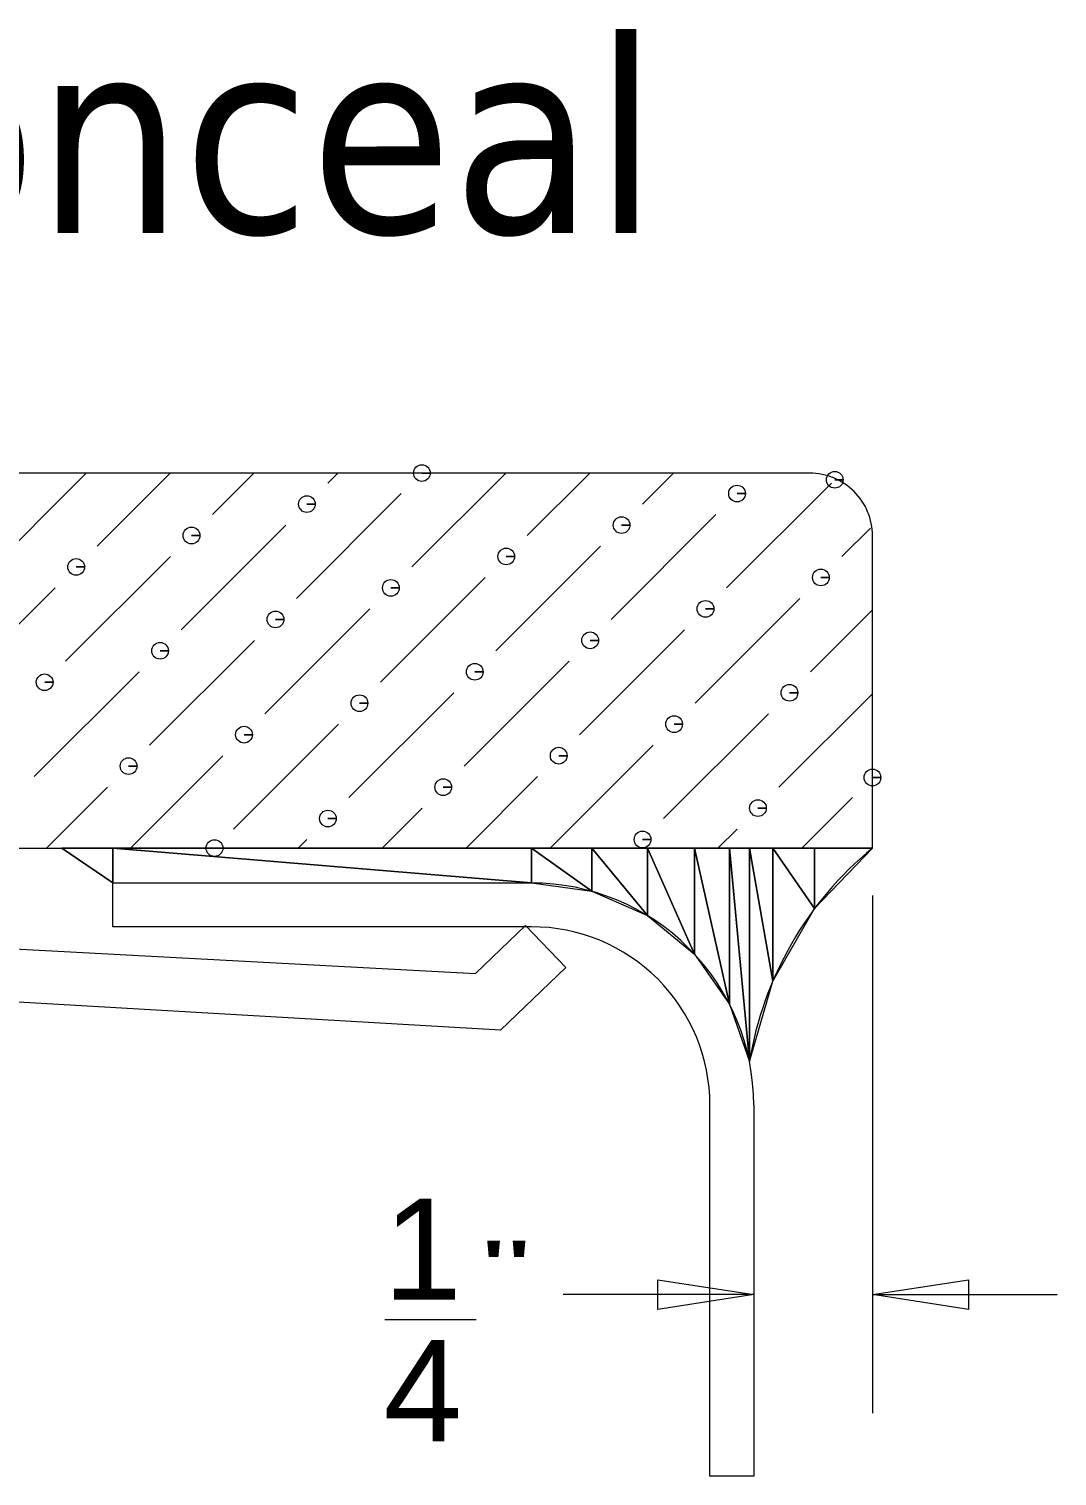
# Model space of a CAD drawing. Header units: millimetres. Extents: x 222 to 1745, y 294 to 1363.
# Drawn here: x 756.1 to 790.38, y 733.6 to 781.89 of the extents above; entities that cross this region are included whole.
import ezdxf

# ---------------------------------------------------------------- set-up
doc = ezdxf.new("R2010")
doc.units = ezdxf.units.MM
doc.layers.add('尺寸標注', color=1, linetype='Continuous', lineweight=30)
doc.styles.add('0', font='arial.ttf', dxfattribs={"height": 1})
doc.styles.get("Standard").update_dxf_attribs({"font": 'arial.ttf'})

msp = doc.modelspace()

# ---------------------------------------------------------------- linework, layer by layer
at = {"layer": '尺寸標注', "lineweight": 9}
for points, knots in [([(769.2, 767.068), (769.2, 767.068), (769.479, 767.068), (769.479, 767.068), (769.479, 767.068), (769.479, 767.222), (769.354, 767.348), (769.2, 767.348), (769.2, 767.348), (769.046, 767.348), (768.921, 767.222), (768.921, 767.068), (768.921, 767.068), (768.921, 766.915), (769.046, 766.79), (769.2, 766.79), (769.2, 766.79), (769.354, 766.79), (769.479, 766.915), (769.479, 767.068), (769.479, 767.068), (769.479, 767.068), (769.2, 767.068), (769.2, 767.068)], [0, 0, 0, 0, 0.142857, 0.142857, 0.142857, 0.142857, 0.285714, 0.285714, 0.285714, 0.285714, 0.428571, 0.428571, 0.428571, 0.428571, 0.571429, 0.571429, 0.571429, 0.571429, 0.714286, 0.714286, 0.714286, 0.714286, 1, 1, 1, 1]), ([(784.225, 764.978), (784.225, 765.532), (784.004, 766.063), (783.613, 766.453), (783.613, 766.453), (783.22, 766.846), (782.691, 767.067), (782.136, 767.067)], [0, 0, 0, 0, 0.333333, 0.333333, 0.333333, 0.333333, 1, 1, 1, 1]), ([(782.968, 766.845), (782.968, 766.845), (783.248, 766.845), (783.248, 766.845), (783.248, 766.845), (783.248, 766.999), (783.122, 767.124), (782.968, 767.124), (782.968, 767.124), (782.815, 767.124), (782.69, 766.999), (782.69, 766.845), (782.69, 766.845), (782.69, 766.692), (782.815, 766.566), (782.968, 766.566), (782.968, 766.566), (783.122, 766.566), (783.248, 766.692), (783.248, 766.845), (783.248, 766.845), (783.248, 766.845), (782.968, 766.845), (782.968, 766.845)], [0, 0, 0, 0, 0.142857, 0.142857, 0.142857, 0.142857, 0.285714, 0.285714, 0.285714, 0.285714, 0.428571, 0.428571, 0.428571, 0.428571, 0.571429, 0.571429, 0.571429, 0.571429, 0.714286, 0.714286, 0.714286, 0.714286, 1, 1, 1, 1]), ([(765.367, 766.035), (765.367, 766.035), (765.646, 766.035), (765.646, 766.035), (765.646, 766.035), (765.646, 766.188), (765.521, 766.314), (765.367, 766.314), (765.367, 766.314), (765.213, 766.314), (765.088, 766.188), (765.088, 766.035), (765.088, 766.035), (765.088, 765.88), (765.213, 765.755), (765.367, 765.755), (765.367, 765.755), (765.521, 765.755), (765.646, 765.88), (765.646, 766.035), (765.646, 766.035), (765.646, 766.035), (765.367, 766.035), (765.367, 766.035)], [0, 0, 0, 0, 0.142857, 0.142857, 0.142857, 0.142857, 0.285714, 0.285714, 0.285714, 0.285714, 0.428571, 0.428571, 0.428571, 0.428571, 0.571429, 0.571429, 0.571429, 0.571429, 0.714286, 0.714286, 0.714286, 0.714286, 1, 1, 1, 1]), ([(779.71, 766.385), (779.71, 766.385), (779.989, 766.385), (779.989, 766.385), (779.989, 766.385), (779.989, 766.539), (779.863, 766.664), (779.71, 766.664), (779.71, 766.664), (779.556, 766.664), (779.431, 766.539), (779.431, 766.385), (779.431, 766.385), (779.431, 766.231), (779.556, 766.106), (779.71, 766.106), (779.71, 766.106), (779.863, 766.106), (779.989, 766.231), (779.989, 766.385), (779.989, 766.385), (779.989, 766.385), (779.71, 766.385), (779.71, 766.385)], [0, 0, 0, 0, 0.142857, 0.142857, 0.142857, 0.142857, 0.285714, 0.285714, 0.285714, 0.285714, 0.428571, 0.428571, 0.428571, 0.428571, 0.571429, 0.571429, 0.571429, 0.571429, 0.714286, 0.714286, 0.714286, 0.714286, 1, 1, 1, 1]), ([(775.861, 765.333), (775.861, 765.333), (776.14, 765.333), (776.14, 765.333), (776.14, 765.333), (776.14, 765.487), (776.015, 765.613), (775.861, 765.613), (775.861, 765.613), (775.708, 765.613), (775.582, 765.487), (775.582, 765.333), (775.582, 765.333), (775.582, 765.18), (775.708, 765.054), (775.861, 765.054), (775.861, 765.054), (776.015, 765.054), (776.14, 765.18), (776.14, 765.333), (776.14, 765.333), (776.14, 765.333), (775.861, 765.333), (775.861, 765.333)], [0, 0, 0, 0, 0.142857, 0.142857, 0.142857, 0.142857, 0.285714, 0.285714, 0.285714, 0.285714, 0.428571, 0.428571, 0.428571, 0.428571, 0.571429, 0.571429, 0.571429, 0.571429, 0.714286, 0.714286, 0.714286, 0.714286, 1, 1, 1, 1]), ([(761.518, 764.986), (761.518, 764.986), (761.798, 764.986), (761.798, 764.986), (761.798, 764.986), (761.798, 765.139), (761.672, 765.264), (761.518, 765.264), (761.518, 765.264), (761.365, 765.264), (761.239, 765.139), (761.239, 764.986), (761.239, 764.986), (761.239, 764.831), (761.365, 764.706), (761.518, 764.706), (761.518, 764.706), (761.672, 764.706), (761.798, 764.831), (761.798, 764.986), (761.798, 764.986), (761.798, 764.986), (761.518, 764.986), (761.518, 764.986)], [0, 0, 0, 0, 0.142857, 0.142857, 0.142857, 0.142857, 0.285714, 0.285714, 0.285714, 0.285714, 0.428571, 0.428571, 0.428571, 0.428571, 0.571429, 0.571429, 0.571429, 0.571429, 0.714286, 0.714286, 0.714286, 0.714286, 1, 1, 1, 1]), ([(772.015, 764.287), (772.015, 764.287), (772.294, 764.287), (772.294, 764.287), (772.294, 764.287), (772.294, 764.441), (772.169, 764.566), (772.015, 764.566), (772.015, 764.566), (771.861, 764.566), (771.736, 764.441), (771.736, 764.287), (771.736, 764.287), (771.736, 764.133), (771.861, 764.008), (772.015, 764.008), (772.015, 764.008), (772.169, 764.008), (772.294, 764.133), (772.294, 764.287), (772.294, 764.287), (772.294, 764.287), (772.015, 764.287), (772.015, 764.287)], [0, 0, 0, 0, 0.142857, 0.142857, 0.142857, 0.142857, 0.285714, 0.285714, 0.285714, 0.285714, 0.428571, 0.428571, 0.428571, 0.428571, 0.571429, 0.571429, 0.571429, 0.571429, 0.714286, 0.714286, 0.714286, 0.714286, 1, 1, 1, 1]), ([(757.672, 763.936), (757.672, 763.936), (757.952, 763.936), (757.952, 763.936), (757.952, 763.936), (757.952, 764.09), (757.826, 764.215), (757.672, 764.215), (757.672, 764.215), (757.518, 764.215), (757.393, 764.09), (757.393, 763.936), (757.393, 763.936), (757.393, 763.782), (757.518, 763.657), (757.672, 763.657), (757.672, 763.657), (757.826, 763.657), (757.952, 763.782), (757.952, 763.936), (757.952, 763.936), (757.952, 763.936), (757.672, 763.936), (757.672, 763.936)], [0, 0, 0, 0, 0.142857, 0.142857, 0.142857, 0.142857, 0.285714, 0.285714, 0.285714, 0.285714, 0.428571, 0.428571, 0.428571, 0.428571, 0.571429, 0.571429, 0.571429, 0.571429, 0.714286, 0.714286, 0.714286, 0.714286, 1, 1, 1, 1]), ([(782.507, 763.585), (782.507, 763.585), (782.785, 763.585), (782.785, 763.585), (782.785, 763.585), (782.785, 763.739), (782.66, 763.865), (782.507, 763.865), (782.507, 763.865), (782.353, 763.865), (782.228, 763.739), (782.228, 763.585), (782.228, 763.585), (782.228, 763.432), (782.353, 763.307), (782.507, 763.307), (782.507, 763.307), (782.66, 763.307), (782.785, 763.432), (782.785, 763.585), (782.785, 763.585), (782.785, 763.585), (782.507, 763.585), (782.507, 763.585)], [0, 0, 0, 0, 0.142857, 0.142857, 0.142857, 0.142857, 0.285714, 0.285714, 0.285714, 0.285714, 0.428571, 0.428571, 0.428571, 0.428571, 0.571429, 0.571429, 0.571429, 0.571429, 0.714286, 0.714286, 0.714286, 0.714286, 1, 1, 1, 1]), ([(768.166, 763.238), (768.166, 763.238), (768.446, 763.238), (768.446, 763.238), (768.446, 763.238), (768.446, 763.392), (768.32, 763.517), (768.166, 763.517), (768.166, 763.517), (768.013, 763.517), (767.888, 763.392), (767.888, 763.238), (767.888, 763.238), (767.888, 763.084), (768.013, 762.959), (768.166, 762.959), (768.166, 762.959), (768.32, 762.959), (768.446, 763.084), (768.446, 763.238), (768.446, 763.238), (768.446, 763.238), (768.166, 763.238), (768.166, 763.238)], [0, 0, 0, 0, 0.142857, 0.142857, 0.142857, 0.142857, 0.285714, 0.285714, 0.285714, 0.285714, 0.428571, 0.428571, 0.428571, 0.428571, 0.571429, 0.571429, 0.571429, 0.571429, 0.714286, 0.714286, 0.714286, 0.714286, 1, 1, 1, 1]), ([(764.318, 762.186), (764.318, 762.186), (764.597, 762.186), (764.597, 762.186), (764.597, 762.186), (764.597, 762.34), (764.472, 762.465), (764.318, 762.465), (764.318, 762.465), (764.164, 762.465), (764.039, 762.34), (764.039, 762.186), (764.039, 762.186), (764.039, 762.032), (764.164, 761.907), (764.318, 761.907), (764.318, 761.907), (764.472, 761.907), (764.597, 762.032), (764.597, 762.186), (764.597, 762.186), (764.597, 762.186), (764.318, 762.186), (764.318, 762.186)], [0, 0, 0, 0, 0.142857, 0.142857, 0.142857, 0.142857, 0.285714, 0.285714, 0.285714, 0.285714, 0.428571, 0.428571, 0.428571, 0.428571, 0.571429, 0.571429, 0.571429, 0.571429, 0.714286, 0.714286, 0.714286, 0.714286, 1, 1, 1, 1]), ([(778.658, 762.536), (778.658, 762.536), (778.937, 762.536), (778.937, 762.536), (778.937, 762.536), (778.937, 762.69), (778.812, 762.816), (778.658, 762.816), (778.658, 762.816), (778.504, 762.816), (778.379, 762.69), (778.379, 762.536), (778.379, 762.536), (778.379, 762.383), (778.504, 762.258), (778.658, 762.258), (778.658, 762.258), (778.812, 762.258), (778.937, 762.383), (778.937, 762.536), (778.937, 762.536), (778.937, 762.536), (778.658, 762.536), (778.658, 762.536)], [0, 0, 0, 0, 0.142857, 0.142857, 0.142857, 0.142857, 0.285714, 0.285714, 0.285714, 0.285714, 0.428571, 0.428571, 0.428571, 0.428571, 0.571429, 0.571429, 0.571429, 0.571429, 0.714286, 0.714286, 0.714286, 0.714286, 1, 1, 1, 1]), ([(774.812, 761.487), (774.812, 761.487), (775.091, 761.487), (775.091, 761.487), (775.091, 761.487), (775.091, 761.641), (774.966, 761.767), (774.812, 761.767), (774.812, 761.767), (774.658, 761.767), (774.533, 761.641), (774.533, 761.487), (774.533, 761.487), (774.533, 761.333), (774.658, 761.208), (774.812, 761.208), (774.812, 761.208), (774.966, 761.208), (775.091, 761.333), (775.091, 761.487), (775.091, 761.487), (775.091, 761.487), (774.812, 761.487), (774.812, 761.487)], [0, 0, 0, 0, 0.142857, 0.142857, 0.142857, 0.142857, 0.285714, 0.285714, 0.285714, 0.285714, 0.428571, 0.428571, 0.428571, 0.428571, 0.571429, 0.571429, 0.571429, 0.571429, 0.714286, 0.714286, 0.714286, 0.714286, 1, 1, 1, 1]), ([(760.469, 761.14), (760.469, 761.14), (760.748, 761.14), (760.748, 761.14), (760.748, 761.14), (760.748, 761.293), (760.623, 761.418), (760.469, 761.418), (760.469, 761.418), (760.315, 761.418), (760.19, 761.293), (760.19, 761.14), (760.19, 761.14), (760.19, 760.985), (760.315, 760.86), (760.469, 760.86), (760.469, 760.86), (760.623, 760.86), (760.748, 760.985), (760.748, 761.14), (760.748, 761.14), (760.748, 761.14), (760.469, 761.14), (760.469, 761.14)], [0, 0, 0, 0, 0.142857, 0.142857, 0.142857, 0.142857, 0.285714, 0.285714, 0.285714, 0.285714, 0.428571, 0.428571, 0.428571, 0.428571, 0.571429, 0.571429, 0.571429, 0.571429, 0.714286, 0.714286, 0.714286, 0.714286, 1, 1, 1, 1]), ([(770.963, 760.438), (770.963, 760.438), (771.243, 760.438), (771.243, 760.438), (771.243, 760.438), (771.243, 760.592), (771.117, 760.717), (770.963, 760.717), (770.963, 760.717), (770.81, 760.717), (770.684, 760.592), (770.684, 760.438), (770.684, 760.438), (770.684, 760.284), (770.81, 760.159), (770.963, 760.159), (770.963, 760.159), (771.117, 760.159), (771.243, 760.284), (771.243, 760.438), (771.243, 760.438), (771.243, 760.438), (770.963, 760.438), (770.963, 760.438)], [0, 0, 0, 0, 0.142857, 0.142857, 0.142857, 0.142857, 0.285714, 0.285714, 0.285714, 0.285714, 0.428571, 0.428571, 0.428571, 0.428571, 0.571429, 0.571429, 0.571429, 0.571429, 0.714286, 0.714286, 0.714286, 0.714286, 1, 1, 1, 1]), ([(756.621, 760.088), (756.621, 760.088), (756.9, 760.088), (756.9, 760.088), (756.9, 760.088), (756.9, 760.241), (756.774, 760.367), (756.621, 760.367), (756.621, 760.367), (756.467, 760.367), (756.341, 760.241), (756.341, 760.088), (756.341, 760.088), (756.341, 759.934), (756.467, 759.809), (756.621, 759.809), (756.621, 759.809), (756.774, 759.809), (756.9, 759.934), (756.9, 760.088), (756.9, 760.088), (756.9, 760.088), (756.621, 760.088), (756.621, 760.088)], [0, 0, 0, 0, 0.142857, 0.142857, 0.142857, 0.142857, 0.285714, 0.285714, 0.285714, 0.285714, 0.428571, 0.428571, 0.428571, 0.428571, 0.571429, 0.571429, 0.571429, 0.571429, 0.714286, 0.714286, 0.714286, 0.714286, 1, 1, 1, 1]), ([(781.457, 759.737), (781.457, 759.737), (781.736, 759.737), (781.736, 759.737), (781.736, 759.737), (781.736, 759.891), (781.611, 760.016), (781.457, 760.016), (781.457, 760.016), (781.304, 760.016), (781.179, 759.891), (781.179, 759.737), (781.179, 759.737), (781.179, 759.583), (781.304, 759.458), (781.457, 759.458), (781.457, 759.458), (781.611, 759.458), (781.736, 759.583), (781.736, 759.737), (781.736, 759.737), (781.736, 759.737), (781.457, 759.737), (781.457, 759.737)], [0, 0, 0, 0, 0.142857, 0.142857, 0.142857, 0.142857, 0.285714, 0.285714, 0.285714, 0.285714, 0.428571, 0.428571, 0.428571, 0.428571, 0.571429, 0.571429, 0.571429, 0.571429, 0.714286, 0.714286, 0.714286, 0.714286, 1, 1, 1, 1]), ([(767.117, 759.389), (767.117, 759.389), (767.397, 759.389), (767.397, 759.389), (767.397, 759.389), (767.397, 759.543), (767.271, 759.668), (767.117, 759.668), (767.117, 759.668), (766.963, 759.668), (766.838, 759.543), (766.838, 759.389), (766.838, 759.389), (766.838, 759.235), (766.963, 759.11), (767.117, 759.11), (767.117, 759.11), (767.271, 759.11), (767.397, 759.235), (767.397, 759.389), (767.397, 759.389), (767.397, 759.389), (767.117, 759.389), (767.117, 759.389)], [0, 0, 0, 0, 0.142857, 0.142857, 0.142857, 0.142857, 0.285714, 0.285714, 0.285714, 0.285714, 0.428571, 0.428571, 0.428571, 0.428571, 0.571429, 0.571429, 0.571429, 0.571429, 0.714286, 0.714286, 0.714286, 0.714286, 1, 1, 1, 1]), ([(763.269, 758.34), (763.269, 758.34), (763.548, 758.34), (763.548, 758.34), (763.548, 758.34), (763.548, 758.494), (763.423, 758.619), (763.269, 758.619), (763.269, 758.619), (763.115, 758.619), (762.99, 758.494), (762.99, 758.34), (762.99, 758.34), (762.99, 758.186), (763.115, 758.061), (763.269, 758.061), (763.269, 758.061), (763.423, 758.061), (763.548, 758.186), (763.548, 758.34), (763.548, 758.34), (763.548, 758.34), (763.269, 758.34), (763.269, 758.34)], [0, 0, 0, 0, 0.142857, 0.142857, 0.142857, 0.142857, 0.285714, 0.285714, 0.285714, 0.285714, 0.428571, 0.428571, 0.428571, 0.428571, 0.571429, 0.571429, 0.571429, 0.571429, 0.714286, 0.714286, 0.714286, 0.714286, 1, 1, 1, 1]), ([(777.611, 758.69), (777.611, 758.69), (777.89, 758.69), (777.89, 758.69), (777.89, 758.69), (777.89, 758.844), (777.765, 758.97), (777.611, 758.97), (777.611, 758.97), (777.458, 758.97), (777.333, 758.844), (777.333, 758.69), (777.333, 758.69), (777.333, 758.537), (777.458, 758.411), (777.611, 758.411), (777.611, 758.411), (777.765, 758.411), (777.89, 758.537), (777.89, 758.69), (777.89, 758.69), (777.89, 758.69), (777.611, 758.69), (777.611, 758.69)], [0, 0, 0, 0, 0.142857, 0.142857, 0.142857, 0.142857, 0.285714, 0.285714, 0.285714, 0.285714, 0.428571, 0.428571, 0.428571, 0.428571, 0.571429, 0.571429, 0.571429, 0.571429, 0.714286, 0.714286, 0.714286, 0.714286, 1, 1, 1, 1]), ([(773.763, 757.639), (773.763, 757.639), (774.042, 757.639), (774.042, 757.639), (774.042, 757.639), (774.042, 757.793), (773.917, 757.918), (773.763, 757.918), (773.763, 757.918), (773.609, 757.918), (773.484, 757.793), (773.484, 757.639), (773.484, 757.639), (773.484, 757.485), (773.609, 757.36), (773.763, 757.36), (773.763, 757.36), (773.917, 757.36), (774.042, 757.485), (774.042, 757.639), (774.042, 757.639), (774.042, 757.639), (773.763, 757.639), (773.763, 757.639)], [0, 0, 0, 0, 0.142857, 0.142857, 0.142857, 0.142857, 0.285714, 0.285714, 0.285714, 0.285714, 0.428571, 0.428571, 0.428571, 0.428571, 0.571429, 0.571429, 0.571429, 0.571429, 0.714286, 0.714286, 0.714286, 0.714286, 1, 1, 1, 1]), ([(759.42, 757.291), (759.42, 757.291), (759.699, 757.291), (759.699, 757.291), (759.699, 757.291), (759.699, 757.444), (759.574, 757.57), (759.42, 757.57), (759.42, 757.57), (759.266, 757.57), (759.141, 757.444), (759.141, 757.291), (759.141, 757.291), (759.141, 757.137), (759.266, 757.012), (759.42, 757.012), (759.42, 757.012), (759.574, 757.012), (759.699, 757.137), (759.699, 757.291), (759.699, 757.291), (759.699, 757.291), (759.42, 757.291), (759.42, 757.291)], [0, 0, 0, 0, 0.142857, 0.142857, 0.142857, 0.142857, 0.285714, 0.285714, 0.285714, 0.285714, 0.428571, 0.428571, 0.428571, 0.428571, 0.571429, 0.571429, 0.571429, 0.571429, 0.714286, 0.714286, 0.714286, 0.714286, 1, 1, 1, 1]), ([(784.226, 756.911), (784.226, 756.911), (784.505, 756.911), (784.505, 756.911), (784.505, 756.911), (784.505, 757.065), (784.379, 757.19), (784.226, 757.19), (784.226, 757.19), (784.072, 757.19), (783.947, 757.065), (783.947, 756.911), (783.947, 756.911), (783.947, 756.757), (784.072, 756.632), (784.226, 756.632), (784.226, 756.632), (784.379, 756.632), (784.505, 756.757), (784.505, 756.911), (784.505, 756.911), (784.505, 756.911), (784.226, 756.911), (784.226, 756.911)], [0, 0, 0, 0, 0.142857, 0.142857, 0.142857, 0.142857, 0.285714, 0.285714, 0.285714, 0.285714, 0.428571, 0.428571, 0.428571, 0.428571, 0.571429, 0.571429, 0.571429, 0.571429, 0.714286, 0.714286, 0.714286, 0.714286, 1, 1, 1, 1]), ([(769.914, 756.59), (769.914, 756.59), (770.193, 756.59), (770.193, 756.59), (770.193, 756.59), (770.193, 756.743), (770.068, 756.869), (769.914, 756.869), (769.914, 756.869), (769.76, 756.869), (769.635, 756.743), (769.635, 756.59), (769.635, 756.59), (769.635, 756.436), (769.76, 756.31), (769.914, 756.31), (769.914, 756.31), (770.068, 756.31), (770.193, 756.436), (770.193, 756.59), (770.193, 756.59), (770.193, 756.59), (769.914, 756.59), (769.914, 756.59)], [0, 0, 0, 0, 0.142857, 0.142857, 0.142857, 0.142857, 0.285714, 0.285714, 0.285714, 0.285714, 0.428571, 0.428571, 0.428571, 0.428571, 0.571429, 0.571429, 0.571429, 0.571429, 0.714286, 0.714286, 0.714286, 0.714286, 1, 1, 1, 1]), ([(780.408, 755.891), (780.408, 755.891), (780.687, 755.891), (780.687, 755.891), (780.687, 755.891), (780.687, 756.045), (780.562, 756.17), (780.408, 756.17), (780.408, 756.17), (780.255, 756.17), (780.129, 756.045), (780.129, 755.891), (780.129, 755.891), (780.129, 755.737), (780.255, 755.612), (780.408, 755.612), (780.408, 755.612), (780.562, 755.612), (780.687, 755.737), (780.687, 755.891), (780.687, 755.891), (780.687, 755.891), (780.408, 755.891), (780.408, 755.891)], [0, 0, 0, 0, 0.142857, 0.142857, 0.142857, 0.142857, 0.285714, 0.285714, 0.285714, 0.285714, 0.428571, 0.428571, 0.428571, 0.428571, 0.571429, 0.571429, 0.571429, 0.571429, 0.714286, 0.714286, 0.714286, 0.714286, 1, 1, 1, 1]), ([(766.068, 755.541), (766.068, 755.541), (766.347, 755.541), (766.347, 755.541), (766.347, 755.541), (766.347, 755.694), (766.222, 755.819), (766.068, 755.819), (766.068, 755.819), (765.914, 755.819), (765.789, 755.694), (765.789, 755.541), (765.789, 755.541), (765.789, 755.387), (765.914, 755.261), (766.068, 755.261), (766.068, 755.261), (766.222, 755.261), (766.347, 755.387), (766.347, 755.541), (766.347, 755.541), (766.347, 755.541), (766.068, 755.541), (766.068, 755.541)], [0, 0, 0, 0, 0.142857, 0.142857, 0.142857, 0.142857, 0.285714, 0.285714, 0.285714, 0.285714, 0.428571, 0.428571, 0.428571, 0.428571, 0.571429, 0.571429, 0.571429, 0.571429, 0.714286, 0.714286, 0.714286, 0.714286, 1, 1, 1, 1]), ([(762.284, 754.556), (762.284, 754.556), (762.563, 754.556), (762.563, 754.556), (762.563, 754.556), (762.563, 754.709), (762.438, 754.835), (762.284, 754.835), (762.284, 754.835), (762.13, 754.835), (762.005, 754.709), (762.005, 754.556), (762.005, 754.556), (762.005, 754.402), (762.13, 754.277), (762.284, 754.277), (762.284, 754.277), (762.438, 754.277), (762.563, 754.402), (762.563, 754.556), (762.563, 754.556), (762.563, 754.556), (762.284, 754.556), (762.284, 754.556)], [0, 0, 0, 0, 0.142857, 0.142857, 0.142857, 0.142857, 0.285714, 0.285714, 0.285714, 0.285714, 0.428571, 0.428571, 0.428571, 0.428571, 0.571429, 0.571429, 0.571429, 0.571429, 0.714286, 0.714286, 0.714286, 0.714286, 1, 1, 1, 1]), ([(776.559, 754.842), (776.559, 754.842), (776.839, 754.842), (776.839, 754.842), (776.839, 754.842), (776.839, 754.996), (776.714, 755.121), (776.559, 755.121), (776.559, 755.121), (776.406, 755.121), (776.281, 754.996), (776.281, 754.842), (776.281, 754.842), (776.281, 754.688), (776.406, 754.563), (776.559, 754.563), (776.559, 754.563), (776.714, 754.563), (776.839, 754.688), (776.839, 754.842), (776.839, 754.842), (776.839, 754.842), (776.559, 754.842), (776.559, 754.842)], [0, 0, 0, 0, 0.142857, 0.142857, 0.142857, 0.142857, 0.285714, 0.285714, 0.285714, 0.285714, 0.428571, 0.428571, 0.428571, 0.428571, 0.571429, 0.571429, 0.571429, 0.571429, 0.714286, 0.714286, 0.714286, 0.714286, 1, 1, 1, 1]), ([(758.895, 753.395), (758.895, 753.395), (757.194, 754.558), (757.194, 754.558), (757.194, 754.558), (757.194, 754.558), (758.895, 754.558), (758.895, 754.558), (758.895, 754.558), (758.895, 754.558), (758.895, 753.395), (758.895, 753.395)], [0, 0, 0, 0, 0.25, 0.25, 0.25, 0.25, 0.5, 0.5, 0.5, 0.5, 1, 1, 1, 1]), ([(758.895, 753.395), (758.895, 753.395), (758.895, 754.558), (758.895, 754.558), (758.895, 754.558), (758.895, 754.558), (772.856, 753.395), (772.856, 753.395), (772.856, 753.395), (772.856, 753.395), (758.895, 753.395), (758.895, 753.395)], [0, 0, 0, 0, 0.25, 0.25, 0.25, 0.25, 0.5, 0.5, 0.5, 0.5, 1, 1, 1, 1]), ([(772.856, 753.395), (772.856, 753.395), (758.895, 754.558), (758.895, 754.558), (758.895, 754.558), (758.895, 754.558), (772.856, 754.558), (772.856, 754.558), (772.856, 754.558), (772.856, 754.558), (772.856, 753.395), (772.856, 753.395)], [0, 0, 0, 0, 0.25, 0.25, 0.25, 0.25, 0.5, 0.5, 0.5, 0.5, 1, 1, 1, 1]), ([(772.856, 753.395), (772.856, 753.395), (772.856, 754.558), (772.856, 754.558), (772.856, 754.558), (772.856, 754.558), (774.867, 753.115), (774.867, 753.115), (774.867, 753.115), (774.867, 753.115), (772.856, 753.395), (772.856, 753.395)], [0, 0, 0, 0, 0.25, 0.25, 0.25, 0.25, 0.5, 0.5, 0.5, 0.5, 1, 1, 1, 1]), ([(774.867, 753.115), (774.867, 753.115), (772.856, 754.558), (772.856, 754.558), (772.856, 754.558), (772.856, 754.558), (774.867, 754.558), (774.867, 754.558), (774.867, 754.558), (774.867, 754.558), (774.867, 753.115), (774.867, 753.115)], [0, 0, 0, 0, 0.25, 0.25, 0.25, 0.25, 0.5, 0.5, 0.5, 0.5, 1, 1, 1, 1]), ([(774.867, 753.115), (774.867, 753.115), (774.867, 754.558), (774.867, 754.558), (774.867, 754.558), (774.867, 754.558), (776.727, 752.303), (776.727, 752.303), (776.727, 752.303), (776.727, 752.303), (774.867, 753.115), (774.867, 753.115)], [0, 0, 0, 0, 0.25, 0.25, 0.25, 0.25, 0.5, 0.5, 0.5, 0.5, 1, 1, 1, 1]), ([(776.727, 752.303), (776.727, 752.303), (774.867, 754.558), (774.867, 754.558), (774.867, 754.558), (774.867, 754.558), (776.727, 754.558), (776.727, 754.558), (776.727, 754.558), (776.727, 754.558), (776.727, 752.303), (776.727, 752.303)], [0, 0, 0, 0, 0.25, 0.25, 0.25, 0.25, 0.5, 0.5, 0.5, 0.5, 1, 1, 1, 1]), ([(776.727, 752.303), (776.727, 752.303), (776.727, 754.558), (776.727, 754.558), (776.727, 754.558), (776.727, 754.558), (778.296, 751.017), (778.296, 751.017), (778.296, 751.017), (778.296, 751.017), (776.727, 752.303), (776.727, 752.303)], [0, 0, 0, 0, 0.25, 0.25, 0.25, 0.25, 0.5, 0.5, 0.5, 0.5, 1, 1, 1, 1]), ([(778.296, 751.017), (778.296, 751.017), (776.727, 754.558), (776.727, 754.558), (776.727, 754.558), (776.727, 754.558), (778.296, 754.558), (778.296, 754.558), (778.296, 754.558), (778.296, 754.558), (778.296, 751.017), (778.296, 751.017)], [0, 0, 0, 0, 0.25, 0.25, 0.25, 0.25, 0.5, 0.5, 0.5, 0.5, 1, 1, 1, 1]), ([(778.296, 751.017), (778.296, 751.017), (778.296, 754.558), (778.296, 754.558), (778.296, 754.558), (778.296, 754.558), (779.459, 749.352), (779.459, 749.352), (779.459, 749.352), (779.459, 749.352), (778.296, 751.017), (778.296, 751.017)], [0, 0, 0, 0, 0.25, 0.25, 0.25, 0.25, 0.5, 0.5, 0.5, 0.5, 1, 1, 1, 1]), ([(779.459, 749.352), (779.459, 749.352), (778.296, 754.558), (778.296, 754.558), (778.296, 754.558), (778.296, 754.558), (779.459, 754.558), (779.459, 754.558), (779.459, 754.558), (779.459, 754.558), (779.459, 749.352), (779.459, 749.352)], [0, 0, 0, 0, 0.25, 0.25, 0.25, 0.25, 0.5, 0.5, 0.5, 0.5, 1, 1, 1, 1]), ([(779.459, 749.352), (779.459, 749.352), (779.459, 754.558), (779.459, 754.558), (779.459, 754.558), (779.459, 754.558), (780.124, 747.434), (780.124, 747.434), (780.124, 747.434), (780.124, 747.434), (779.459, 749.352), (779.459, 749.352)], [0, 0, 0, 0, 0.25, 0.25, 0.25, 0.25, 0.5, 0.5, 0.5, 0.5, 1, 1, 1, 1]), ([(780.124, 747.434), (780.124, 747.434), (779.459, 754.558), (779.459, 754.558), (779.459, 754.558), (779.459, 754.558), (780.124, 754.558), (780.124, 754.558), (780.124, 754.558), (780.124, 754.558), (780.124, 747.434), (780.124, 747.434)], [0, 0, 0, 0, 0.25, 0.25, 0.25, 0.25, 0.5, 0.5, 0.5, 0.5, 1, 1, 1, 1]), ([(780.124, 747.434), (780.124, 747.434), (780.124, 754.558), (780.124, 754.558), (780.124, 754.558), (780.124, 754.558), (780.903, 750.118), (780.903, 750.118), (780.903, 750.118), (780.903, 750.118), (780.124, 747.434), (780.124, 747.434)], [0, 0, 0, 0, 0.25, 0.25, 0.25, 0.25, 0.5, 0.5, 0.5, 0.5, 1, 1, 1, 1]), ([(780.903, 750.118), (780.903, 750.118), (780.124, 754.558), (780.124, 754.558), (780.124, 754.558), (780.124, 754.558), (780.903, 754.558), (780.903, 754.558), (780.903, 754.558), (780.903, 754.558), (780.903, 750.118), (780.903, 750.118)], [0, 0, 0, 0, 0.25, 0.25, 0.25, 0.25, 0.5, 0.5, 0.5, 0.5, 1, 1, 1, 1]), ([(780.903, 750.118), (780.903, 750.118), (780.903, 754.558), (780.903, 754.558), (780.903, 754.558), (780.903, 754.558), (782.298, 752.537), (782.298, 752.537), (782.298, 752.537), (782.298, 752.537), (780.903, 750.118), (780.903, 750.118)], [0, 0, 0, 0, 0.25, 0.25, 0.25, 0.25, 0.5, 0.5, 0.5, 0.5, 1, 1, 1, 1]), ([(782.298, 752.537), (782.298, 752.537), (780.903, 754.558), (780.903, 754.558), (780.903, 754.558), (780.903, 754.558), (782.298, 754.558), (782.298, 754.558), (782.298, 754.558), (782.298, 754.558), (782.298, 752.537), (782.298, 752.537)], [0, 0, 0, 0, 0.25, 0.25, 0.25, 0.25, 0.5, 0.5, 0.5, 0.5, 1, 1, 1, 1]), ([(782.298, 752.537), (782.298, 752.537), (782.298, 754.558), (782.298, 754.558), (782.298, 754.558), (782.298, 754.558), (784.227, 754.558), (784.227, 754.558), (784.227, 754.558), (784.227, 754.558), (782.298, 752.537), (782.298, 752.537)], [0, 0, 0, 0, 0.25, 0.25, 0.25, 0.25, 0.5, 0.5, 0.5, 0.5, 1, 1, 1, 1]), ([(780.267, 745.979), (780.267, 747.946), (779.486, 749.83), (778.097, 751.221), (778.097, 751.221), (776.706, 752.609), (774.82, 753.39), (772.856, 753.39)], [0, 0, 0, 0, 0.333333, 0.333333, 0.333333, 0.333333, 1, 1, 1, 1]), ([(778.807, 745.979), (778.807, 747.557), (778.18, 749.071), (777.064, 750.189), (777.064, 750.189), (775.948, 751.305), (774.434, 751.93), (772.853, 751.93)], [0, 0, 0, 0, 0.333333, 0.333333, 0.333333, 0.333333, 1, 1, 1, 1]), ([(780.267, 739.657), (780.267, 739.657), (777.066, 740.151), (777.066, 740.151), (777.066, 740.151), (777.066, 740.151), (777.066, 739.164), (777.066, 739.164), (777.066, 739.164), (777.066, 739.164), (780.267, 739.657), (780.267, 739.657)], [0, 0, 0, 0, 0.25, 0.25, 0.25, 0.25, 0.5, 0.5, 0.5, 0.5, 1, 1, 1, 1]), ([(784.225, 739.657), (784.225, 739.657), (787.426, 739.164), (787.426, 739.164), (787.426, 739.164), (787.426, 739.164), (787.426, 740.151), (787.426, 740.151), (787.426, 740.151), (787.426, 740.151), (784.225, 739.657), (784.225, 739.657)], [0, 0, 0, 0, 0.25, 0.25, 0.25, 0.25, 0.5, 0.5, 0.5, 0.5, 1, 1, 1, 1])]:
    msp.add_open_spline(points, degree=3, knots=knots, dxfattribs=at)
for points in [[(782.136, 767.066), (782.136, 767.066), (725.778, 767.066), (725.778, 767.066)], [(754.524, 763.585), (754.524, 763.585), (758.004, 767.068), (758.004, 767.068)], [(758.37, 764.634), (758.37, 764.634), (760.803, 767.068), (760.803, 767.068)], [(762.219, 765.683), (762.219, 765.683), (763.6, 767.068), (763.6, 767.068)], [(766.068, 766.735), (766.068, 766.735), (766.4, 767.068), (766.4, 767.068)], [(768.864, 763.935), (768.864, 763.935), (771.996, 767.068), (771.996, 767.068)], [(772.713, 764.985), (772.713, 764.985), (774.796, 767.068), (774.796, 767.068)], [(776.559, 766.034), (776.559, 766.034), (777.593, 767.068), (777.593, 767.068)], [(765.016, 762.886), (765.016, 762.886), (768.514, 766.385), (768.514, 766.385)], [(779.359, 763.237), (779.359, 763.237), (782.856, 766.735), (782.856, 766.735)], [(761.17, 761.837), (761.17, 761.837), (764.668, 765.333), (764.668, 765.333)], [(775.51, 762.185), (775.51, 762.185), (779.008, 765.683), (779.008, 765.683)], [(783.207, 764.286), (783.207, 764.286), (784.156, 765.235), (784.156, 765.235)], [(784.225, 754.553), (784.225, 754.553), (784.225, 764.976), (784.225, 764.976)], [(771.664, 761.138), (771.664, 761.138), (775.162, 764.634), (775.162, 764.634)], [(757.321, 760.788), (757.321, 760.788), (760.82, 764.286), (760.82, 764.286)], [(767.815, 760.087), (767.815, 760.087), (771.313, 763.585), (771.313, 763.585)], [(753.473, 759.737), (753.473, 759.737), (756.971, 763.237), (756.971, 763.237)], [(763.967, 759.038), (763.967, 759.038), (767.465, 762.536), (767.465, 762.536)], [(778.309, 759.388), (778.309, 759.388), (781.807, 762.886), (781.807, 762.886)], [(782.155, 760.438), (782.155, 760.438), (784.225, 762.507), (784.225, 762.507)], [(760.121, 757.989), (760.121, 757.989), (763.619, 761.487), (763.619, 761.487)], [(774.461, 758.339), (774.461, 758.339), (777.959, 761.837), (777.959, 761.837)], [(770.612, 757.29), (770.612, 757.29), (774.11, 760.788), (774.11, 760.788)], [(756.272, 756.94), (756.272, 756.94), (759.77, 760.438), (759.77, 760.438)], [(766.766, 756.241), (766.766, 756.241), (770.264, 759.737), (770.264, 759.737)], [(781.109, 756.589), (781.109, 756.589), (784.225, 759.707), (784.225, 759.707)], [(777.26, 755.54), (777.26, 755.54), (780.758, 759.038), (780.758, 759.038)], [(762.918, 755.192), (762.918, 755.192), (766.416, 758.69), (766.416, 758.69)], [(759.484, 754.555), (759.484, 754.555), (762.567, 757.638), (762.567, 757.638)], [(773.476, 754.555), (773.476, 754.555), (776.91, 757.989), (776.91, 757.989)], [(770.676, 754.555), (770.676, 754.555), (773.061, 756.94), (773.061, 756.94)], [(756.687, 754.555), (756.687, 754.555), (758.721, 756.589), (758.721, 756.589)], [(781.872, 754.555), (781.872, 754.555), (783.557, 756.241), (783.557, 756.241)], [(767.88, 754.555), (767.88, 754.555), (769.215, 755.89), (769.215, 755.89)], [(779.072, 754.555), (779.072, 754.555), (779.709, 755.192), (779.709, 755.192)], [(765.08, 754.555), (765.08, 754.555), (765.367, 754.841), (765.367, 754.841)], [(726.718, 754.555), (726.718, 754.555), (784.225, 754.555), (784.225, 754.555)], [(758.895, 753.392), (758.895, 753.392), (757.194, 754.555), (757.194, 754.555)], [(784.225, 754.555), (782.04, 752.756), (780.582, 750.224), (780.124, 747.432)], [(758.892, 753.392), (758.892, 753.392), (772.853, 753.392), (772.853, 753.392)], [(758.892, 751.93), (758.892, 751.93), (758.892, 753.39), (758.892, 753.39)], [(784.225, 752.971), (784.225, 752.971), (784.225, 735.699), (784.225, 735.699)], [(731.692, 752.477), (731.692, 752.477), (770.987, 750.372), (770.987, 750.372)], [(772.856, 751.93), (772.856, 751.93), (758.895, 751.93), (758.895, 751.93)], [(770.987, 750.372), (770.987, 750.372), (772.655, 751.977), (772.655, 751.977)], [(772.655, 751.977), (772.655, 751.977), (774.005, 750.573), (774.005, 750.573)], [(771.822, 748.475), (771.822, 748.475), (730.651, 750.872), (730.651, 750.872)], [(774.003, 750.573), (774.003, 750.573), (771.822, 748.475), (771.822, 748.475)], [(778.807, 733.603), (778.807, 733.603), (778.807, 745.979), (778.807, 745.979)], [(780.267, 745.979), (780.267, 745.979), (780.267, 733.603), (780.267, 733.603)], [(780.267, 739.657), (780.267, 739.657), (773.916, 739.657), (773.916, 739.657)], [(784.225, 739.657), (784.225, 739.657), (790.382, 739.657), (790.382, 739.657)], [(767.967, 738.822), (767.967, 738.822), (771.012, 738.822), (771.012, 738.822)], [(780.267, 733.603), (780.267, 733.603), (778.807, 733.603), (778.807, 733.603)]]:
    msp.add_open_spline(points, degree=3, dxfattribs=at)

# ---------------------------------------------------------------- texts
at = {"layer": '尺寸標注', "lineweight": 9, "style": '0'}
for s, p in [('1', (767.914, 739.486)), ('4', (767.923, 734.765))]:
    msp.add_text(s, height=3.375, dxfattribs=at).set_placement(p)
at = {"layer": '尺寸標注', "lineweight": 9, "style": '0', "width": 1.979076}
msp.add_text('"', height=1.705, dxfattribs=at).set_placement((771.18, 739.747))
at = {"layer": '尺寸標注', "insert": (727.859, 781.612), "char_height": 6.53247, "width": 53.62187, "attachment_point": 1}
msp.add_mtext('{\\fTahoma|b0|i0|c163|p34;1/4" Conceal}', dxfattribs=at)

doc.saveas('drawing.dxf')
